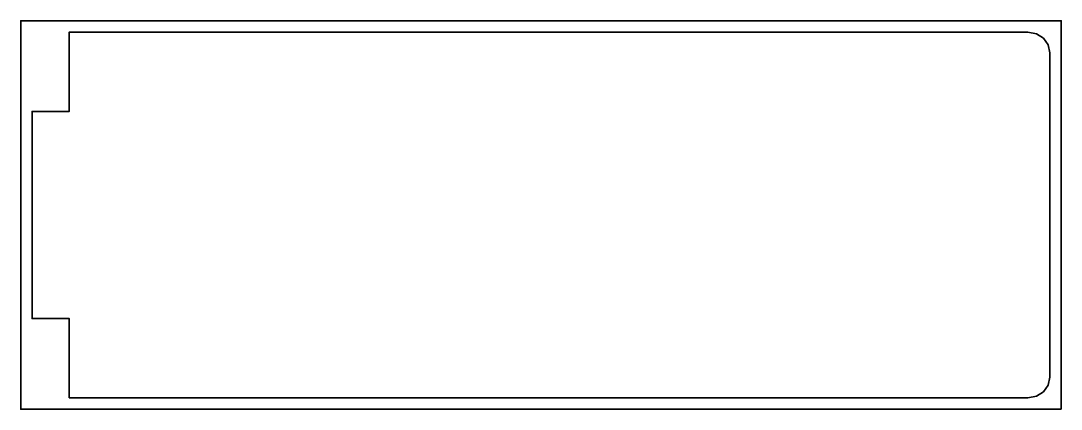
# Model space of a CAD drawing. Header units: millimetres. Extents: x -355 to 565, y -23 to 320.
import ezdxf

# ---------------------------------------------------------------- set-up
doc = ezdxf.new("R2010")
doc.units = ezdxf.units.MM
doc.header["$MEASUREMENT"] = 0
doc.layers.get('0').update_dxf_attribs({"lineweight": 0})
doc.layers.add('Safety', color=7, linetype='Continuous', lineweight=0)

msp = doc.modelspace()

# ---------------------------------------------------------------- linework, layer by layer
at = {"color": 250, "lineweight": 35, "true_color": 0x231f20}
msp.add_lwpolyline([(535.49, 310.02), (323.61, 310.02), (111.72, 310.02), (-100.16, 310.02), (-312.05, 310.02), (-312.05, 292.52), (-312.05, 275.02), (-312.05, 257.52), (-312.05, 240.02), (-320.3, 240.02), (-328.55, 240.02), (-336.8, 240.02), (-345.05, 240.02), (-345.05, 194.27), (-345.05, 148.52), (-345.05, 102.77), (-345.05, 57.02), (-336.8, 57.02), (-328.55, 57.02), (-320.3, 57.02), (-312.05, 57.02), (-312.05, 39.52), (-312.05, 22.02), (-312.05, 4.52), (-312.05, -12.98), (-100.16, -12.98), (111.72, -12.98), (323.61, -12.98), (535.49, -12.98), (543.07, -11.54), (549.25, -7.62), (553.42, -1.8), (554.95, 5.32), (554.95, 76.92), (554.95, 148.52), (554.95, 220.12), (554.95, 291.72), (553.42, 298.84), (549.25, 304.66), (543.07, 308.58)], close=True, dxfattribs=at)
at = {"layer": 'Safety', "color": 250, "lineweight": 35, "true_color": 0x231f20}
msp.add_lwpolyline([(564.95, -23.02), (-354.95, -23.02), (-354.95, 320.02), (564.95, 320.02)], close=True, dxfattribs=at)

doc.saveas('drawing.dxf')
